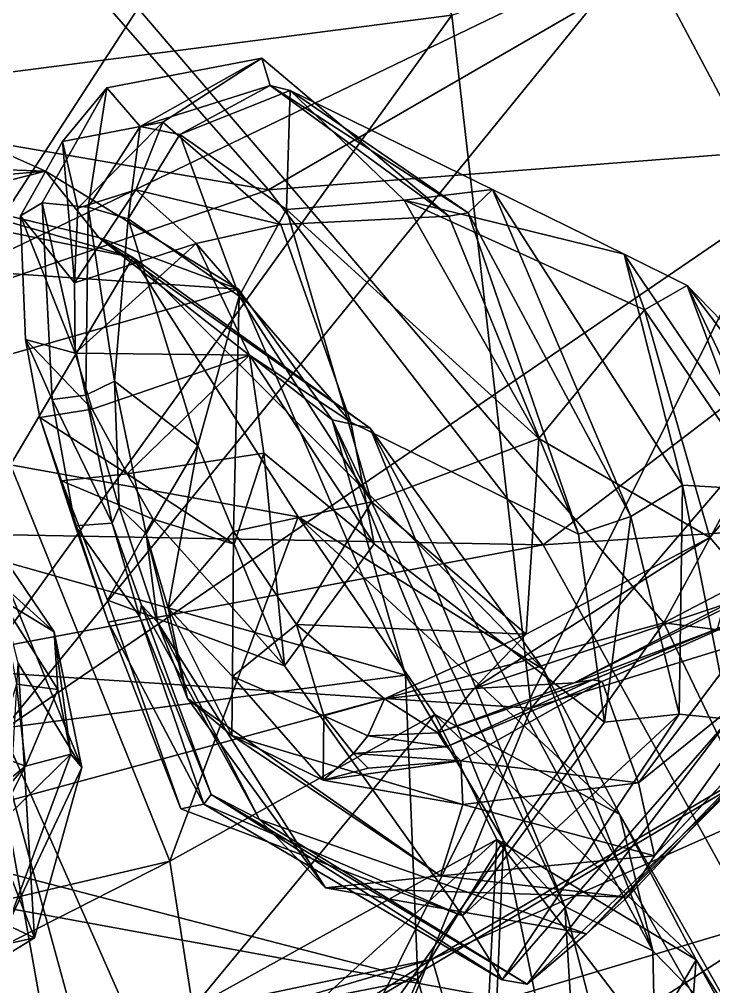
# Model space of a CAD drawing. Header units: metres. Extents: x -8 to 76, y -116 to 59.
# Drawn here: x 5.62 to 11.04, y -109.92 to -102.38 of the extents above; entities that cross this region are included whole.
import ezdxf

# ---------------------------------------------------------------- set-up
doc = ezdxf.new("R2010")
doc.units = ezdxf.units.M

msp = doc.modelspace()

# ---------------------------------------------------------------- linework, layer by layer
at = {"layer": 'jaw_lower_half'}
for points in [[(9.0802, -98.3837, -47.2123), (5.219, -104.3354, -49.6503), (3.5512, -101.0481, -48.0182)], [(9.0802, -98.3837, -47.2123), (10.4684, -101.8045, -49.4801), (5.219, -104.3354, -49.6503)], [(14.2149, -99.1349, -49.5092), (11.5289, -103.8011, -50.3255), (10.4684, -101.8045, -49.4801)], [(7.5636, -103.7092, -11.2662), (4.9999, -100.7847, -19.3209), (0, -102.4061, -18.9627)], [(11.2822, -101.5544, -12.3598), (4.9999, -100.7847, -19.3209), (7.5636, -103.7092, -11.2662)], [(11.2822, -101.5544, -12.3598), (7.5636, -103.7092, -11.2662), (13.9797, -103.2121, -9.0608)], [(10.4684, -101.8045, -49.4801), (5.4891, -107.9244, -50.2404), (5.219, -104.3354, -49.6503)], [(10.4684, -101.8045, -49.4801), (11.5289, -103.8011, -50.3255), (5.4891, -107.9244, -50.2404)], [(7.5636, -103.7092, -11.2662), (0, -102.4061, -18.9627), (0, -106.2963, -10.5824)], [(7.5636, -103.7092, -11.2662), (9.7069, -106.478, -7.3804), (13.9797, -103.2121, -9.0608)], [(13.9797, -103.2121, -9.0608), (9.7069, -106.478, -7.3804), (15.5808, -106.0836, -8.4048)], [(7.5636, -103.7092, -11.2662), (0, -106.2963, -10.5824), (9.7069, -106.478, -7.3804)], [(11.5289, -103.8011, -50.3255), (7.3686, -112.1786, -47.4128), (5.4891, -107.9244, -50.2404)], [(11.5289, -103.8011, -50.3255), (13.9968, -108.6056, -48.604), (7.3686, -112.1786, -47.4128)], [(15.5808, -106.0836, -8.4048), (9.7069, -106.478, -7.3804), (11.9238, -110.4811, -7.1478)], [(15.53, -108.1919, -44.2698), (14.8577, -106.187, -33.0552), (7.3647, -110.6316, -32.88)], [(14.8577, -106.187, -33.0552), (8.8402, -109.7103, -20.4389), (7.3647, -110.6316, -32.88)], [(16.1552, -106.4618, -20.9972), (8.8402, -109.7103, -20.4389), (14.8577, -106.187, -33.0552)], [(0, -106.2963, -10.5824), (0, -108.3009, -7.3483), (9.7069, -106.478, -7.3804)], [(9.7069, -106.478, -7.3804), (0, -108.3009, -7.3483), (11.9238, -110.4811, -7.1478)], [(16.1552, -106.4618, -20.9972), (9.1937, -110.9402, -15.5749), (8.8402, -109.7103, -20.4389)], [(17.4223, -107.8726, -15.6293), (9.1937, -110.9402, -15.5749), (16.1552, -106.4618, -20.9972)], [(17.854, -108.3533, -11.618), (17.1853, -107.4989, -9.8397), (10.2198, -112.5885, -11.384)], [(17.1853, -107.4989, -9.8397), (11.3077, -112.1438, -8.2433), (10.2198, -112.5885, -11.384)], [(17.4223, -107.8726, -15.6293), (10.2198, -112.5885, -11.384), (9.1937, -110.9402, -15.5749)], [(17.854, -108.3533, -11.618), (10.2198, -112.5885, -11.384), (17.4223, -107.8726, -15.6293)], [(5.4891, -107.9244, -50.2404), (7.3686, -112.1786, -47.4128), (0, -113.4099, -46.3601)], [(15.53, -108.1919, -44.2698), (7.3647, -110.6316, -32.88), (7.8557, -112.6245, -43.1093)], [(15.53, -108.1919, -44.2698), (7.8557, -112.6245, -43.1093), (13.9968, -108.6056, -48.604)], [(0, -108.3009, -7.3483), (0, -110.9886, -7.3677), (11.9238, -110.4811, -7.1478)], [(13.9968, -108.6056, -48.604), (7.8557, -112.6245, -43.1093), (7.3686, -112.1786, -47.4128)], [(8.8402, -109.7103, -20.4389), (0, -111.5631, -19.3408), (7.3647, -110.6316, -32.88)], [(9.1937, -110.9402, -15.5749), (0, -112.3069, -15.1901), (8.8402, -109.7103, -20.4389)], [(8.8402, -109.7103, -20.4389), (0, -112.3069, -15.1901), (0, -111.5631, -19.3408)]]:
    msp.add_3dface(points, dxfattribs=at)
at = {"layer": 'jaw_upper_half'}
for points in [[(0, -94.643, 40.1516), (5.5038, -108.4827, 32.3698), (10.6485, -107.087, 32.1993)], [(0, -94.643, 40.1516), (10.6485, -107.087, 32.1993), (16.3843, -96.5383, 36.2248)], [(4.8356, -95.3768, 16.1738), (8.9944, -102.3468, 13.696), (4.7791, -102.8881, 13.8211)], [(16.3843, -96.5383, 36.2248), (10.6485, -107.087, 32.1993), (18.6503, -102.912, 32.7381)], [(16.4044, -99.8142, 13.0649), (9.6147, -107.751, 15.4057), (8.9944, -102.3468, 13.696)], [(16.4044, -99.8142, 13.0649), (19.4512, -104.716, 14.2435), (9.6147, -107.751, 15.4057)], [(8.9944, -102.3468, 13.696), (5.3005, -107.4652, 15.875), (4.7791, -102.8881, 13.8211)], [(8.9944, -102.3468, 13.696), (9.6147, -107.751, 15.4057), (5.3005, -107.4652, 15.875)], [(20.2647, -108.3295, 25.6063), (18.6503, -102.912, 32.7381), (10.6485, -107.087, 32.1993)], [(19.4512, -104.716, 14.2435), (13.0896, -113.9065, 16.6375), (9.6147, -107.751, 15.4057)], [(10.6485, -107.087, 32.1993), (5.5038, -108.4827, 32.3698), (6.3388, -113.1582, 24.7855)], [(13.0503, -112.0711, 25.2904), (10.6485, -107.087, 32.1993), (6.3388, -113.1582, 24.7855)], [(20.2647, -108.3295, 25.6063), (10.6485, -107.087, 32.1993), (13.0503, -112.0711, 25.2904)], [(5.3005, -107.4652, 15.875), (7.0854, -113.9868, 17.5216), (3.1259, -108.2509, 16.0026)], [(5.3005, -107.4652, 15.875), (9.6147, -107.751, 15.4057), (7.0854, -113.9868, 17.5216)], [(9.6147, -107.751, 15.4057), (13.0896, -113.9065, 16.6375), (7.0854, -113.9868, 17.5216)], [(3.1259, -108.2509, 16.0026), (7.0854, -113.9868, 17.5216), (4.6635, -113.584, 17.5576)], [(6.3388, -113.1582, 24.7855), (5.5038, -108.4827, 32.3698), (3.4432, -113.0035, 25.5909)]]:
    msp.add_3dface(points, dxfattribs=at)
at = {"layer": 'teeth_lower_half', "invisible_edges": 1}
for points in [[(6.7395, -103.1814, -13.2202), (6.3029, -102.913, -10.1356), (7.5122, -102.6813, -10.6544)], [(7.5122, -102.6813, -10.6544), (7.6616, -103.9797, -12.8989), (6.7395, -103.1814, -13.2202)], [(7.6616, -103.9797, -12.8989), (7.5122, -102.6813, -10.6544), (8.9719, -103.9136, -10.0836)], [(6.3029, -102.913, -10.1356), (5.63, -103.9118, -12.5936), (5.7982, -103.8099, -9.666)], [(5.63, -103.9118, -12.5936), (6.3029, -102.913, -10.1356), (5.957, -103.3315, -12.8858)], [(6.3029, -102.913, -10.1356), (6.7395, -103.1814, -13.2202), (5.957, -103.3315, -12.8858)], [(5.6695, -104.8766, -12.4107), (5.7982, -103.8099, -9.666), (5.63, -103.9118, -12.5936)], [(5.7982, -103.8099, -9.666), (5.6695, -104.8766, -12.4107), (5.8767, -105.3431, -9.1091)], [(9.9819, -106.3946, -9.7926), (7.6616, -103.9797, -12.8989), (8.9719, -103.9136, -10.0836)], [(7.6616, -103.9797, -12.8989), (9.9819, -106.3946, -9.7926), (8.208, -105.5202, -12.8883)], [(5.6695, -104.8766, -12.4107), (6.0571, -106.3279, -9.352), (5.8767, -105.3431, -9.1091)], [(6.0571, -106.3279, -9.352), (5.6695, -104.8766, -12.4107), (5.7797, -105.4852, -12.5909)], [(5.7797, -105.4852, -12.5909), (6.3142, -107.0798, -9.249), (6.0571, -106.3279, -9.352)], [(6.3142, -107.0798, -9.249), (5.7797, -105.4852, -12.5909), (5.9485, -105.9792, -12.4504)], [(10.1857, -107.8615, -9.9577), (8.208, -105.5202, -12.8883), (9.9819, -106.3946, -9.7926)], [(8.208, -105.5202, -12.8883), (10.1857, -107.8615, -9.9577), (8.3878, -106.4702, -12.9027)], [(5.9485, -105.9792, -12.4504), (6.8794, -108.5378, -9.6089), (6.3142, -107.0798, -9.249)], [(6.8794, -108.5378, -9.6089), (5.9485, -105.9792, -12.4504), (6.3081, -106.908, -12.6607)], [(6.5725, -106.9479, -5.4196), (6.3991, -106.1826, -5.5009), (6.344, -106.3083, -7.4722)], [(6.3991, -106.1826, -5.5009), (6.5725, -106.9479, -5.4196), (6.6993, -107.0812, -3.1149)], [(11.2031, -106.9137, 2.4257), (11.0068, -106.42, 0.7091), (9.1684, -107.5992, 2.5911)], [(11.0068, -106.42, 0.7091), (11.2031, -106.9137, 2.4257), (11.3722, -106.8453, 2.412)], [(8.3878, -106.4702, -12.9027), (9.0768, -109.3702, -10.2882), (7.689, -107.4209, -13.1113)], [(9.0768, -109.3702, -10.2882), (8.3878, -106.4702, -12.9027), (10.1857, -107.8615, -9.9577)], [(7.689, -107.4209, -13.1113), (6.8794, -108.5378, -9.6089), (6.3081, -106.908, -12.6607)], [(9.9494, -107.5548, 3.4138), (11.2031, -106.9137, 2.4257), (9.1684, -107.5992, 2.5911)], [(11.1167, -106.9493, 2.3035), (11.256, -106.906, 2.4943), (9.9494, -107.5548, 3.4138)], [(11.2031, -106.9137, 2.4257), (9.9494, -107.5548, 3.4138), (11.256, -106.906, 2.4943)], [(6.8794, -108.5378, -9.6089), (7.689, -107.4209, -13.1113), (9.0768, -109.3702, -10.2882)], [(10.5764, -108.9035, -0.0141), (11.5453, -107.9659, -1.8782), (11.782, -107.6189, 0.3535)], [(11.5453, -107.9659, -1.8782), (10.5764, -108.9035, -0.0141), (10.3655, -109.2246, -2.2269)]]:
    msp.add_3dface(points, dxfattribs=at)
at = {"layer": 'teeth_lower_half'}
for points in [[(7.5122, -102.6813, -10.6544), (6.3029, -102.913, -10.1356), (6.563, -103.2145, -8.1824)], [(7.5779, -102.8945, -8.7075), (7.5122, -102.6813, -10.6544), (6.563, -103.2145, -8.1824)], [(8.9719, -103.9136, -10.0836), (7.5122, -102.6813, -10.6544), (7.5779, -102.8945, -8.7075)], [(6.3029, -102.913, -10.1356), (5.7982, -103.8099, -9.666), (6.1575, -103.8445, -7.7289)], [(6.3029, -102.913, -10.1356), (6.1575, -103.8445, -7.7289), (6.563, -103.2145, -8.1824)], [(7.5779, -102.8945, -8.7075), (6.563, -103.2145, -8.1824), (6.8733, -103.2772, -6.491)], [(7.7346, -102.9337, -6.87), (7.5779, -102.8945, -8.7075), (6.8733, -103.2772, -6.491)], [(9.1219, -103.8866, -8.1258), (8.9719, -103.9136, -10.0836), (7.5779, -102.8945, -8.7075)], [(9.1219, -103.8866, -8.1258), (7.5779, -102.8945, -8.7075), (7.7346, -102.9337, -6.87)], [(7.7346, -102.9337, -6.87), (6.8733, -103.2772, -6.491), (7.7054, -103.8626, -4.8495)], [(8.6235, -103.7895, -4.9881), (7.7346, -102.9337, -6.87), (7.7054, -103.8626, -4.8495)], [(9.3117, -103.7068, -6.2594), (7.7346, -102.9337, -6.87), (8.6235, -103.7895, -4.9881)], [(9.3117, -103.7068, -6.2594), (9.1219, -103.8866, -8.1258), (7.7346, -102.9337, -6.87)], [(6.7395, -103.1814, -13.2202), (6.076, -103.8503, -13.3222), (5.957, -103.3315, -12.8858)], [(6.7395, -103.1814, -13.2202), (6.5299, -103.7086, -13.2739), (6.076, -103.8503, -13.3222)], [(6.563, -103.2145, -8.1824), (6.1575, -103.8445, -7.7289), (6.4702, -103.9356, -5.9672)], [(6.563, -103.2145, -8.1824), (6.4702, -103.9356, -5.9672), (6.8733, -103.2772, -6.491)], [(6.7395, -103.1814, -13.2202), (7.6616, -103.9797, -12.8989), (6.5299, -103.7086, -13.2739)], [(6.8733, -103.2772, -6.491), (6.4702, -103.9356, -5.9672), (7.3361, -104.5388, -4.411)], [(6.8733, -103.2772, -6.491), (7.3361, -104.5388, -4.411), (7.7054, -103.8626, -4.8495)], [(6.0519, -104.4331, -13.2168), (5.63, -103.9118, -12.5936), (5.957, -103.3315, -12.8858)], [(6.0519, -104.4331, -13.2168), (5.957, -103.3315, -12.8858), (6.076, -103.8503, -13.3222)], [(6.5299, -103.7086, -13.2739), (6.999, -104.1277, -13.2819), (6.0519, -104.4331, -13.2168)], [(6.5299, -103.7086, -13.2739), (6.0519, -104.4331, -13.2168), (6.076, -103.8503, -13.3222)], [(6.5299, -103.7086, -13.2739), (7.6616, -103.9797, -12.8989), (6.999, -104.1277, -13.2819)], [(10.3397, -104.2111, -4.1368), (9.3117, -103.7068, -6.2594), (8.6235, -103.7895, -4.9881)], [(10.3905, -106.2574, -7.911), (9.1219, -103.8866, -8.1258), (9.3117, -103.7068, -6.2594)], [(10.7933, -106.0121, -6.1494), (9.3117, -103.7068, -6.2594), (10.3397, -104.2111, -4.1368)], [(10.3905, -106.2574, -7.911), (9.3117, -103.7068, -6.2594), (10.7933, -106.0121, -6.1494)], [(5.7982, -103.8099, -9.666), (6.1405, -105.3092, -7.15), (6.1575, -103.8445, -7.7289)], [(5.7982, -103.8099, -9.666), (5.8767, -105.3431, -9.1091), (6.1405, -105.3092, -7.15)], [(8.6235, -103.7895, -4.9881), (7.7054, -103.8626, -4.8495), (9.674, -105.6487, -2.4399)], [(8.6235, -103.7895, -4.9881), (9.674, -105.6487, -2.4399), (10.4988, -104.6446, -2.422)], [(10.4988, -104.6446, -2.422), (10.3397, -104.2111, -4.1368), (8.6235, -103.7895, -4.9881)], [(6.1575, -103.8445, -7.7289), (6.1405, -105.3092, -7.15), (6.3619, -105.2006, -5.3095)], [(6.1575, -103.8445, -7.7289), (6.3619, -105.2006, -5.3095), (6.4702, -103.9356, -5.9672)], [(7.7054, -103.8626, -4.8495), (7.3361, -104.5388, -4.411), (8.3689, -106.1414, -2.1381)], [(7.7054, -103.8626, -4.8495), (8.3689, -106.1414, -2.1381), (9.674, -105.6487, -2.4399)], [(9.9819, -106.3946, -9.7926), (8.9719, -103.9136, -10.0836), (9.1219, -103.8866, -8.1258)], [(9.9819, -106.3946, -9.7926), (9.1219, -103.8866, -8.1258), (10.3905, -106.2574, -7.911)], [(6.0559, -104.9815, -13.0935), (5.6695, -104.8766, -12.4107), (5.63, -103.9118, -12.5936)], [(6.0559, -104.9815, -13.0935), (5.63, -103.9118, -12.5936), (6.0519, -104.4331, -13.2168)], [(6.4702, -103.9356, -5.9672), (6.3619, -105.2006, -5.3095), (7.0139, -105.7031, -3.2023)], [(6.4702, -103.9356, -5.9672), (7.0139, -105.7031, -3.2023), (7.3361, -104.5388, -4.411)], [(7.6616, -103.9797, -12.8989), (8.208, -105.5202, -12.8883), (6.999, -104.1277, -13.2819)], [(6.999, -104.1277, -13.2819), (6.0559, -104.9815, -13.0935), (6.0519, -104.4331, -13.2168)], [(6.999, -104.1277, -13.2819), (7.417, -104.9969, -13.1004), (6.0559, -104.9815, -13.0935)], [(6.999, -104.1277, -13.2819), (8.208, -105.5202, -12.8883), (7.417, -104.9969, -13.1004)], [(10.7933, -106.0121, -6.1494), (10.3397, -104.2111, -4.1368), (11.5964, -106.0591, -3.8552)], [(10.8307, -104.4533, -2.5265), (10.3397, -104.2111, -4.1368), (10.4988, -104.6446, -2.422)], [(11.5964, -106.0591, -3.8552), (10.3397, -104.2111, -4.1368), (10.8307, -104.4533, -2.5265)], [(10.8307, -104.4533, -2.5265), (10.4988, -104.6446, -2.422), (11.3956, -105.9625, 0.3242)], [(11.5964, -106.0591, -3.8552), (10.8307, -104.4533, -2.5265), (12.1404, -106.1838, -1.7957)], [(10.8307, -104.4533, -2.5265), (11.3956, -105.9625, 0.3242), (11.9183, -105.5713, 0.3009)], [(10.8307, -104.4533, -2.5265), (11.9183, -105.5713, 0.3009), (12.1404, -106.1838, -1.7957)], [(7.3361, -104.5388, -4.411), (7.0139, -105.7031, -3.2023), (7.2916, -106.3737, -1.3735)], [(7.3361, -104.5388, -4.411), (7.2916, -106.3737, -1.3735), (8.3689, -106.1414, -2.1381)], [(9.674, -105.6487, -2.4399), (11.0068, -106.42, 0.7091), (10.4988, -104.6446, -2.422)], [(10.4988, -104.6446, -2.422), (11.0068, -106.42, 0.7091), (11.3956, -105.9625, 0.3242)], [(6.1885, -105.4185, -13.0447), (5.6695, -104.8766, -12.4107), (6.0559, -104.9815, -13.0935)], [(6.1885, -105.4185, -13.0447), (5.7797, -105.4852, -12.5909), (5.6695, -104.8766, -12.4107)], [(6.0559, -104.9815, -13.0935), (7.417, -104.9969, -13.1004), (6.1885, -105.4185, -13.0447)], [(7.417, -104.9969, -13.1004), (6.4629, -105.9247, -13.0498), (6.1885, -105.4185, -13.0447)], [(7.417, -104.9969, -13.1004), (7.5292, -105.7623, -13.2087), (6.4629, -105.9247, -13.0498)], [(7.417, -104.9969, -13.1004), (8.208, -105.5202, -12.8883), (8.3878, -106.4702, -12.9027)], [(7.417, -104.9969, -13.1004), (8.3878, -106.4702, -12.9027), (7.5292, -105.7623, -13.2087)], [(6.1405, -105.3092, -7.15), (6.3991, -106.1826, -5.5009), (6.3619, -105.2006, -5.3095)], [(6.3619, -105.2006, -5.3095), (6.6105, -106.3913, -2.9451), (7.0139, -105.7031, -3.2023)], [(6.3991, -106.1826, -5.5009), (6.6105, -106.3913, -2.9451), (6.3619, -105.2006, -5.3095)], [(5.8767, -105.3431, -9.1091), (6.344, -106.3083, -7.4722), (6.1405, -105.3092, -7.15)], [(6.344, -106.3083, -7.4722), (6.3991, -106.1826, -5.5009), (6.1405, -105.3092, -7.15)], [(6.0571, -106.3279, -9.352), (6.344, -106.3083, -7.4722), (5.8767, -105.3431, -9.1091)], [(6.1885, -105.4185, -13.0447), (6.4629, -105.9247, -13.0498), (5.7797, -105.4852, -12.5909)], [(5.7797, -105.4852, -12.5909), (6.4629, -105.9247, -13.0498), (5.9485, -105.9792, -12.4504)], [(7.0139, -105.7031, -3.2023), (6.6105, -106.3913, -2.9451), (6.7824, -106.9711, -1.2216)], [(7.0139, -105.7031, -3.2023), (6.7824, -106.9711, -1.2216), (7.2916, -106.3737, -1.3735)], [(9.674, -105.6487, -2.4399), (8.3689, -106.1414, -2.1381), (9.5752, -107.1736, 1.0975)], [(11.0068, -106.42, 0.7091), (9.674, -105.6487, -2.4399), (9.5752, -107.1736, 1.0975)], [(7.5292, -105.7623, -13.2087), (7.2959, -106.4713, -13.282), (6.4629, -105.9247, -13.0498)], [(7.5292, -105.7623, -13.2087), (7.689, -107.4209, -13.1113), (7.2959, -106.4713, -13.282)], [(7.5292, -105.7623, -13.2087), (8.3878, -106.4702, -12.9027), (7.689, -107.4209, -13.1113)], [(6.6637, -106.2774, -13.1541), (5.9485, -105.9792, -12.4504), (6.4629, -105.9247, -13.0498)], [(6.4629, -105.9247, -13.0498), (7.2959, -106.4713, -13.282), (6.6637, -106.2774, -13.1541)], [(6.6637, -106.2774, -13.1541), (6.3081, -106.908, -12.6607), (5.9485, -105.9792, -12.4504)], [(11.3956, -105.9625, 0.3242), (11.0068, -106.42, 0.7091), (11.3722, -106.8453, 2.412)], [(10.7692, -107.7976, -8.0866), (10.3905, -106.2574, -7.911), (10.7933, -106.0121, -6.1494)], [(10.7692, -107.7976, -8.0866), (10.7933, -106.0121, -6.1494), (11.1589, -107.8384, -6.2266)], [(11.1589, -107.8384, -6.2266), (10.7933, -106.0121, -6.1494), (11.5964, -106.0591, -3.8552)], [(8.3689, -106.1414, -2.1381), (7.2916, -106.3737, -1.3735), (7.783, -107.1, 0.5962)], [(9.5752, -107.1736, 1.0975), (8.3689, -106.1414, -2.1381), (7.783, -107.1, 0.5962)], [(5.8928, -107.1551, -2.281), (4.8478, -106.2158, -3.4879), (5.4748, -106.9023, -1.3304)], [(5.8928, -107.1551, -2.281), (5.3483, -106.3585, -3.7816), (4.8478, -106.2158, -3.4879)], [(6.3991, -106.1826, -5.5009), (6.6993, -107.0812, -3.1149), (6.6105, -106.3913, -2.9451)], [(6.0571, -106.3279, -9.352), (6.5576, -107.0345, -7.2861), (6.344, -106.3083, -7.4722)], [(6.6637, -106.2774, -13.1541), (7.689, -107.4209, -13.1113), (6.3081, -106.908, -12.6607)], [(6.5576, -107.0345, -7.2861), (6.5725, -106.9479, -5.4196), (6.344, -106.3083, -7.4722)], [(6.6637, -106.2774, -13.1541), (7.2959, -106.4713, -13.282), (7.689, -107.4209, -13.1113)], [(10.1857, -107.8615, -9.9577), (9.9819, -106.3946, -9.7926), (10.3905, -106.2574, -7.911)], [(10.1857, -107.8615, -9.9577), (10.3905, -106.2574, -7.911), (10.7692, -107.7976, -8.0866)], [(5.3483, -106.3585, -3.7816), (5.8928, -107.1551, -2.281), (6.107, -108.2149, -2.0471)], [(5.6114, -107.3993, -3.6331), (5.3483, -106.3585, -3.7816), (6.107, -108.2149, -2.0471)], [(6.3142, -107.0798, -9.249), (6.5576, -107.0345, -7.2861), (6.0571, -106.3279, -9.352)], [(6.7824, -106.9711, -1.2216), (7.2828, -107.5034, 0.7364), (7.2916, -106.3737, -1.3735)], [(7.783, -107.1, 0.5962), (7.2916, -106.3737, -1.3735), (7.2828, -107.5034, 0.7364)], [(6.6105, -106.3913, -2.9451), (6.9318, -107.6758, -1.8063), (6.7824, -106.9711, -1.2216)], [(6.6993, -107.0812, -3.1149), (6.9318, -107.6758, -1.8063), (6.6105, -106.3913, -2.9451)], [(11.0068, -106.42, 0.7091), (9.5752, -107.1736, 1.0975), (9.1684, -107.5992, 2.5911)], [(5.9199, -107.6055, 0.1251), (5.4748, -106.9023, -1.3304), (5.5986, -107.5642, 0.72)], [(5.8928, -107.1551, -2.281), (5.4748, -106.9023, -1.3304), (5.9199, -107.6055, 0.1251)], [(6.5576, -107.0345, -7.2861), (7.117, -108.4257, -5.7735), (6.5725, -106.9479, -5.4196)], [(6.5725, -106.9479, -5.4196), (7.4946, -108.6192, -3.4433), (6.6993, -107.0812, -3.1149)], [(7.117, -108.4257, -5.7735), (7.4946, -108.6192, -3.4433), (6.5725, -106.9479, -5.4196)], [(6.7824, -106.9711, -1.2216), (7.2789, -107.9634, 0.5195), (7.2828, -107.5034, 0.7364)], [(6.9318, -107.6758, -1.8063), (7.2789, -107.9634, 0.5195), (6.7824, -106.9711, -1.2216)], [(11.1167, -106.9493, 2.3035), (9.9494, -107.5548, 3.4138), (11.0683, -107.1316, 3.0947)], [(11.4845, -106.9579, 3.2872), (11.0683, -107.1316, 3.0947), (10.092, -107.5299, 3.5362)], [(11.4845, -106.9579, 3.2872), (10.092, -107.5299, 3.5362), (10.1666, -107.5434, 3.6996)], [(11.4845, -106.9579, 3.2872), (10.1666, -107.5434, 3.6996), (10.4507, -108.3342, 2.2671)], [(11.7002, -107.3252, 2.0691), (11.4845, -106.9579, 3.2872), (10.4507, -108.3342, 2.2671)], [(6.3142, -107.0798, -9.249), (7.061, -108.5, -7.6424), (6.5576, -107.0345, -7.2861)], [(7.061, -108.5, -7.6424), (7.117, -108.4257, -5.7735), (6.5576, -107.0345, -7.2861)], [(6.8794, -108.5378, -9.6089), (7.061, -108.5, -7.6424), (6.3142, -107.0798, -9.249)], [(6.6993, -107.0812, -3.1149), (8.0087, -109.1539, -1.7806), (6.9318, -107.6758, -1.8063)], [(7.4946, -108.6192, -3.4433), (8.0087, -109.1539, -1.7806), (6.6993, -107.0812, -3.1149)], [(7.9953, -107.812, 2.4468), (7.783, -107.1, 0.5962), (7.2828, -107.5034, 0.7364)], [(9.5752, -107.1736, 1.0975), (7.783, -107.1, 0.5962), (8.4693, -107.6783, 2.4356)], [(8.4693, -107.6783, 2.4356), (7.783, -107.1, 0.5962), (7.9953, -107.812, 2.4468)], [(11.0683, -107.1316, 3.0947), (9.9494, -107.5548, 3.4138), (10.092, -107.5299, 3.5362)], [(5.8928, -107.1551, -2.281), (5.9199, -107.6055, 0.1251), (6.0233, -108.1095, 0.4774)], [(6.107, -108.2149, -2.0471), (5.8928, -107.1551, -2.281), (6.0233, -108.1095, 0.4774)], [(9.5752, -107.1736, 1.0975), (8.4693, -107.6783, 2.4356), (9.1684, -107.5992, 2.5911)], [(11.7002, -107.3252, 2.0691), (10.4507, -108.3342, 2.2671), (10.5764, -108.9035, -0.0141)], [(11.782, -107.6189, 0.3535), (11.7002, -107.3252, 2.0691), (10.5764, -108.9035, -0.0141)], [(5.5195, -108.9781, -3.5024), (5.6114, -107.3993, -3.6331), (5.7395, -109.5428, -1.4749)], [(5.6114, -107.3993, -3.6331), (6.107, -108.2149, -2.0471), (5.7395, -109.5428, -1.4749)], [(7.2789, -107.9634, 0.5195), (7.9917, -108.3135, 2.5207), (7.2828, -107.5034, 0.7364)], [(7.2828, -107.5034, 0.7364), (7.9917, -108.3135, 2.5207), (7.9953, -107.812, 2.4468)], [(5.5986, -107.5642, 0.72), (5.4301, -108.1148, 3.0246), (5.6677, -108.2046, 2.484)], [(5.9199, -107.6055, 0.1251), (5.5986, -107.5642, 0.72), (5.6677, -108.2046, 2.484)], [(10.092, -107.5299, 3.5362), (9.9494, -107.5548, 3.4138), (8.8864, -107.9442, 3.3465)], [(10.092, -107.5299, 3.5362), (8.8864, -107.9442, 3.3465), (8.9521, -108.0529, 3.5003)], [(9.9494, -107.5548, 3.4138), (9.1684, -107.5992, 2.5911), (8.8864, -107.9442, 3.3465)], [(10.1666, -107.5434, 3.6996), (10.092, -107.5299, 3.5362), (8.9521, -108.0529, 3.5003)], [(10.1666, -107.5434, 3.6996), (8.9521, -108.0529, 3.5003), (9.0638, -108.1624, 3.3924)], [(10.4507, -108.3342, 2.2671), (10.1666, -107.5434, 3.6996), (9.0638, -108.1624, 3.3924)], [(5.9199, -107.6055, 0.1251), (5.6677, -108.2046, 2.484), (6.0233, -108.1095, 0.4774)], [(9.1684, -107.5992, 2.5911), (8.4693, -107.6783, 2.4356), (8.8864, -107.9442, 3.3465)], [(8.9059, -109.0605, 0.8566), (7.2789, -107.9634, 0.5195), (6.9318, -107.6758, -1.8063)], [(8.0087, -109.1539, -1.7806), (8.9059, -109.0605, 0.8566), (6.9318, -107.6758, -1.8063)], [(8.4693, -107.6783, 2.4356), (7.9953, -107.812, 2.4468), (8.3406, -107.9675, 3.0242)], [(8.8864, -107.9442, 3.3465), (8.4693, -107.6783, 2.4356), (8.3406, -107.9675, 3.0242)], [(7.9917, -108.3135, 2.5207), (8.2271, -108.1056, 3.0083), (7.9953, -107.812, 2.4468)], [(7.9953, -107.812, 2.4468), (8.2271, -108.1056, 3.0083), (8.3406, -107.9675, 3.0242)], [(9.0768, -109.3702, -10.2882), (10.7692, -107.7976, -8.0866), (9.3878, -109.8699, -8.4388)], [(9.0768, -109.3702, -10.2882), (10.1857, -107.8615, -9.9577), (10.7692, -107.7976, -8.0866)], [(9.3878, -109.8699, -8.4388), (10.7692, -107.7976, -8.0866), (11.1589, -107.8384, -6.2266)], [(9.3878, -109.8699, -8.4388), (11.1589, -107.8384, -6.2266), (9.5837, -109.9037, -6.4279)], [(9.5837, -109.9037, -6.4279), (11.1589, -107.8384, -6.2266), (11.4312, -108.1315, -3.7387)], [(9.0808, -108.5032, 2.5167), (7.9917, -108.3135, 2.5207), (7.2789, -107.9634, 0.5195)], [(9.0808, -108.5032, 2.5167), (7.2789, -107.9634, 0.5195), (8.9059, -109.0605, 0.8566)], [(8.3406, -107.9675, 3.0242), (8.2271, -108.1056, 3.0083), (8.9521, -108.0529, 3.5003)], [(8.3406, -107.9675, 3.0242), (8.9521, -108.0529, 3.5003), (8.8864, -107.9442, 3.3465)], [(10.0455, -109.5113, -4.0559), (11.5453, -107.9659, -1.8782), (10.3655, -109.2246, -2.2269)], [(10.0455, -109.5113, -4.0559), (11.4312, -108.1315, -3.7387), (11.5453, -107.9659, -1.8782)], [(5.6677, -108.2046, 2.484), (5.4301, -108.1148, 3.0246), (5.3829, -108.4334, 3.9078)], [(6.0233, -108.1095, 0.4774), (5.6677, -108.2046, 2.484), (5.4128, -108.7042, 2.432)], [(5.5293, -109.4448, 0.6481), (6.0233, -108.1095, 0.4774), (5.4128, -108.7042, 2.432)], [(6.107, -108.2149, -2.0471), (6.0233, -108.1095, 0.4774), (5.5293, -109.4448, 0.6481)], [(7.9917, -108.3135, 2.5207), (8.343, -108.2194, 3.0882), (8.2271, -108.1056, 3.0083)], [(9.0638, -108.1624, 3.3924), (8.9521, -108.0529, 3.5003), (8.2271, -108.1056, 3.0083)], [(8.2271, -108.1056, 3.0083), (8.343, -108.2194, 3.0882), (9.0638, -108.1624, 3.3924)], [(9.0638, -108.1624, 3.3924), (8.343, -108.2194, 3.0882), (7.9917, -108.3135, 2.5207)], [(9.0808, -108.5032, 2.5167), (9.0638, -108.1624, 3.3924), (7.9917, -108.3135, 2.5207)], [(10.4507, -108.3342, 2.2671), (9.0638, -108.1624, 3.3924), (9.0808, -108.5032, 2.5167)], [(9.5837, -109.9037, -6.4279), (11.4312, -108.1315, -3.7387), (10.0455, -109.5113, -4.0559)], [(5.6677, -108.2046, 2.484), (5.3829, -108.4334, 3.9078), (5.3327, -108.5903, 3.8065)], [(5.4128, -108.7042, 2.432), (5.6677, -108.2046, 2.484), (5.3327, -108.5903, 3.8065)], [(6.107, -108.2149, -2.0471), (5.5293, -109.4448, 0.6481), (5.7395, -109.5428, -1.4749)], [(10.5764, -108.9035, -0.0141), (10.4507, -108.3342, 2.2671), (9.0808, -108.5032, 2.5167)], [(9.3878, -109.8699, -8.4388), (7.117, -108.4257, -5.7735), (7.061, -108.5, -7.6424)], [(9.5837, -109.9037, -6.4279), (7.4946, -108.6192, -3.4433), (7.117, -108.4257, -5.7735)], [(9.5837, -109.9037, -6.4279), (7.117, -108.4257, -5.7735), (9.3878, -109.8699, -8.4388)], [(9.0768, -109.3702, -10.2882), (7.061, -108.5, -7.6424), (6.8794, -108.5378, -9.6089)], [(9.3878, -109.8699, -8.4388), (7.061, -108.5, -7.6424), (9.0768, -109.3702, -10.2882)], [(10.5764, -108.9035, -0.0141), (9.0808, -108.5032, 2.5167), (8.9059, -109.0605, 0.8566)], [(10.0455, -109.5113, -4.0559), (7.4946, -108.6192, -3.4433), (9.5837, -109.9037, -6.4279)], [(10.0455, -109.5113, -4.0559), (8.0087, -109.1539, -1.7806), (7.4946, -108.6192, -3.4433)], [(10.5764, -108.9035, -0.0141), (8.9059, -109.0605, 0.8566), (10.3655, -109.2246, -2.2269)], [(5.7395, -109.5428, -1.4749), (5.3632, -109.7709, -1.581), (5.5195, -108.9781, -3.5024)], [(10.3655, -109.2246, -2.2269), (8.9059, -109.0605, 0.8566), (8.0087, -109.1539, -1.7806)], [(10.3655, -109.2246, -2.2269), (8.0087, -109.1539, -1.7806), (10.0455, -109.5113, -4.0559)], [(5.7395, -109.5428, -1.4749), (5.5293, -109.4448, 0.6481), (5.2117, -109.6607, 0.6921)], [(5.7395, -109.5428, -1.4749), (5.2117, -109.6607, 0.6921), (5.3632, -109.7709, -1.581)]]:
    msp.add_3dface(points, dxfattribs=at)
at = {"layer": 'teeth_upper_half'}
for points in [[(4.6857, -103.055, 16.252), (3.7487, -103.4912, 16.3424), (5.8259, -103.5616, 16.5559)], [(5.8259, -103.5616, 16.5559), (4.5485, -103.6748, 13.6096), (4.6857, -103.055, 16.252)], [(3.7487, -103.4912, 16.3424), (3.2868, -104.2063, 16.6568), (5.8259, -103.5616, 16.5559)], [(5.8259, -103.5616, 16.5559), (3.2868, -104.2063, 16.6568), (7.3309, -104.4834, 16.8042)], [(6.2399, -104.0804, 13.9413), (4.5485, -103.6748, 13.6096), (5.8259, -103.5616, 16.5559)], [(7.3309, -104.4834, 16.8042), (6.2399, -104.0804, 13.9413), (5.8259, -103.5616, 16.5559)], [(6.5071, -104.2357, 12.8799), (4.6105, -103.8481, 12.5609), (4.5485, -103.6748, 13.6096)], [(6.5071, -104.2357, 12.8799), (4.5485, -103.6748, 13.6096), (6.2399, -104.0804, 13.9413)], [(6.5071, -104.2357, 12.8799), (5.5521, -105.853, 10.5479), (4.6105, -103.8481, 12.5609)], [(8.3583, -105.5683, 13.4886), (6.5071, -104.2357, 12.8799), (6.2399, -104.0804, 13.9413)], [(8.3583, -105.5683, 13.4886), (6.2399, -104.0804, 13.9413), (8.0613, -105.5027, 14.4505)], [(8.0613, -105.5027, 14.4505), (6.2399, -104.0804, 13.9413), (7.3309, -104.4834, 16.8042)], [(3.2868, -104.2063, 16.6568), (2.6772, -105.8093, 17.2382), (7.3309, -104.4834, 16.8042)], [(7.7973, -106.2594, 10.86), (5.5521, -105.853, 10.5479), (6.5071, -104.2357, 12.8799)], [(9.7096, -107.4488, 11.572), (6.5071, -104.2357, 12.8799), (8.3583, -105.5683, 13.4886)], [(9.7096, -107.4488, 11.572), (7.7973, -106.2594, 10.86), (6.5071, -104.2357, 12.8799)], [(7.3309, -104.4834, 16.8042), (2.6772, -105.8093, 17.2382), (8.6333, -107.4939, 18.1787)], [(8.0613, -105.5027, 14.4505), (7.3309, -104.4834, 16.8042), (8.6333, -107.4939, 18.1787)], [(9.8769, -109.2973, 14.5328), (8.0613, -105.5027, 14.4505), (9.3987, -108.7828, 15.943)], [(8.3583, -105.5683, 13.4886), (8.0613, -105.5027, 14.4505), (9.8769, -109.2973, 14.5328)], [(8.0613, -105.5027, 14.4505), (8.6333, -107.4939, 18.1787), (9.3987, -108.7828, 15.943)], [(10.5624, -109.6438, 12.3699), (8.3583, -105.5683, 13.4886), (9.8769, -109.2973, 14.5328)], [(9.7096, -107.4488, 11.572), (8.3583, -105.5683, 13.4886), (10.5624, -109.6438, 12.3699)], [(2.6772, -105.8093, 17.2382), (2.6227, -108.2836, 18.0186), (8.6333, -107.4939, 18.1787)], [(5.5521, -105.853, 10.5479), (6.7955, -108.9451, 8.9758), (3.8192, -109.644, 9.2)], [(7.7973, -106.2594, 10.86), (6.7955, -108.9451, 8.9758), (5.5521, -105.853, 10.5479)], [(8.8627, -107.8017, 9.2852), (6.7955, -108.9451, 8.9758), (7.7973, -106.2594, 10.86)], [(10.3059, -108.5817, 8.8709), (8.8627, -107.8017, 9.2852), (7.7973, -106.2594, 10.86)], [(10.3059, -108.5817, 8.8709), (7.7973, -106.2594, 10.86), (9.7096, -107.4488, 11.572)], [(8.6333, -107.4939, 18.1787), (2.6227, -108.2836, 18.0186), (8.7297, -109.8691, 19.2375)], [(9.3987, -108.7828, 15.943), (8.6333, -107.4939, 18.1787), (8.7297, -109.8691, 19.2375)], [(10.3059, -108.5817, 8.8709), (9.7096, -107.4488, 11.572), (10.5624, -109.6438, 12.3699)], [(8.8627, -107.8017, 9.2852), (6.9746, -110.088, 7.7735), (6.7955, -108.9451, 8.9758)], [(9.3452, -108.7758, 7.8726), (6.9746, -110.088, 7.7735), (8.8627, -107.8017, 9.2852)], [(10.9019, -109.7149, 6.1696), (9.3452, -108.7758, 7.8726), (8.8627, -107.8017, 9.2852)], [(10.9019, -109.7149, 6.1696), (8.8627, -107.8017, 9.2852), (10.3059, -108.5817, 8.8709)], [(2.6227, -108.2836, 18.0186), (3.3735, -110.9164, 19.2665), (8.7297, -109.8691, 19.2375)], [(10.3059, -108.5817, 8.8709), (10.5624, -109.6438, 12.3699), (11.3865, -110.4887, 9.9548)], [(10.9019, -109.7149, 6.1696), (10.3059, -108.5817, 8.8709), (11.3865, -110.4887, 9.9548)], [(9.3452, -108.7758, 7.8726), (6.9339, -110.9753, 5.7939), (6.9746, -110.088, 7.7735)], [(9.3452, -108.7758, 7.8726), (9.2791, -110.127, 5.4535), (6.9339, -110.9753, 5.7939)], [(9.3987, -108.7828, 15.943), (8.7297, -109.8691, 19.2375), (9.2715, -111.8198, 16.9555)], [(10.0379, -111.895, 14.9256), (9.3987, -108.7828, 15.943), (9.2715, -111.8198, 16.9555)], [(10.5389, -110.3379, 4.2304), (9.2791, -110.127, 5.4535), (9.3452, -108.7758, 7.8726)], [(10.9019, -109.7149, 6.1696), (10.5389, -110.3379, 4.2304), (9.3452, -108.7758, 7.8726)], [(10.0379, -111.895, 14.9256), (9.8769, -109.2973, 14.5328), (9.3987, -108.7828, 15.943)], [(6.7955, -108.9451, 8.9758), (3.3529, -110.6934, 7.6875), (3.8192, -109.644, 9.2)], [(6.9746, -110.088, 7.7735), (3.3529, -110.6934, 7.6875), (6.7955, -108.9451, 8.9758)], [(10.6168, -112.1408, 13.0315), (10.5624, -109.6438, 12.3699), (9.8769, -109.2973, 14.5328)], [(10.6168, -112.1408, 13.0315), (9.8769, -109.2973, 14.5328), (10.0379, -111.895, 14.9256)], [(11.3865, -110.4887, 9.9548), (10.5624, -109.6438, 12.3699), (10.6168, -112.1408, 13.0315)], [(10.5389, -110.3379, 4.2304), (10.9019, -109.7149, 6.1696), (10.8079, -110.8972, 4.6889)], [(10.8079, -110.8972, 4.6889), (10.9019, -109.7149, 6.1696), (11.4443, -110.7045, 7.1947)], [(10.9019, -109.7149, 6.1696), (11.3865, -110.4887, 9.9548), (11.4443, -110.7045, 7.1947)], [(8.7297, -109.8691, 19.2375), (3.3735, -110.9164, 19.2665), (8.2068, -111.0933, 19.6115)], [(9.2715, -111.8198, 16.9555), (8.7297, -109.8691, 19.2375), (8.2068, -111.0933, 19.6115)]]:
    msp.add_3dface(points, dxfattribs=at)

doc.saveas('drawing.dxf')
